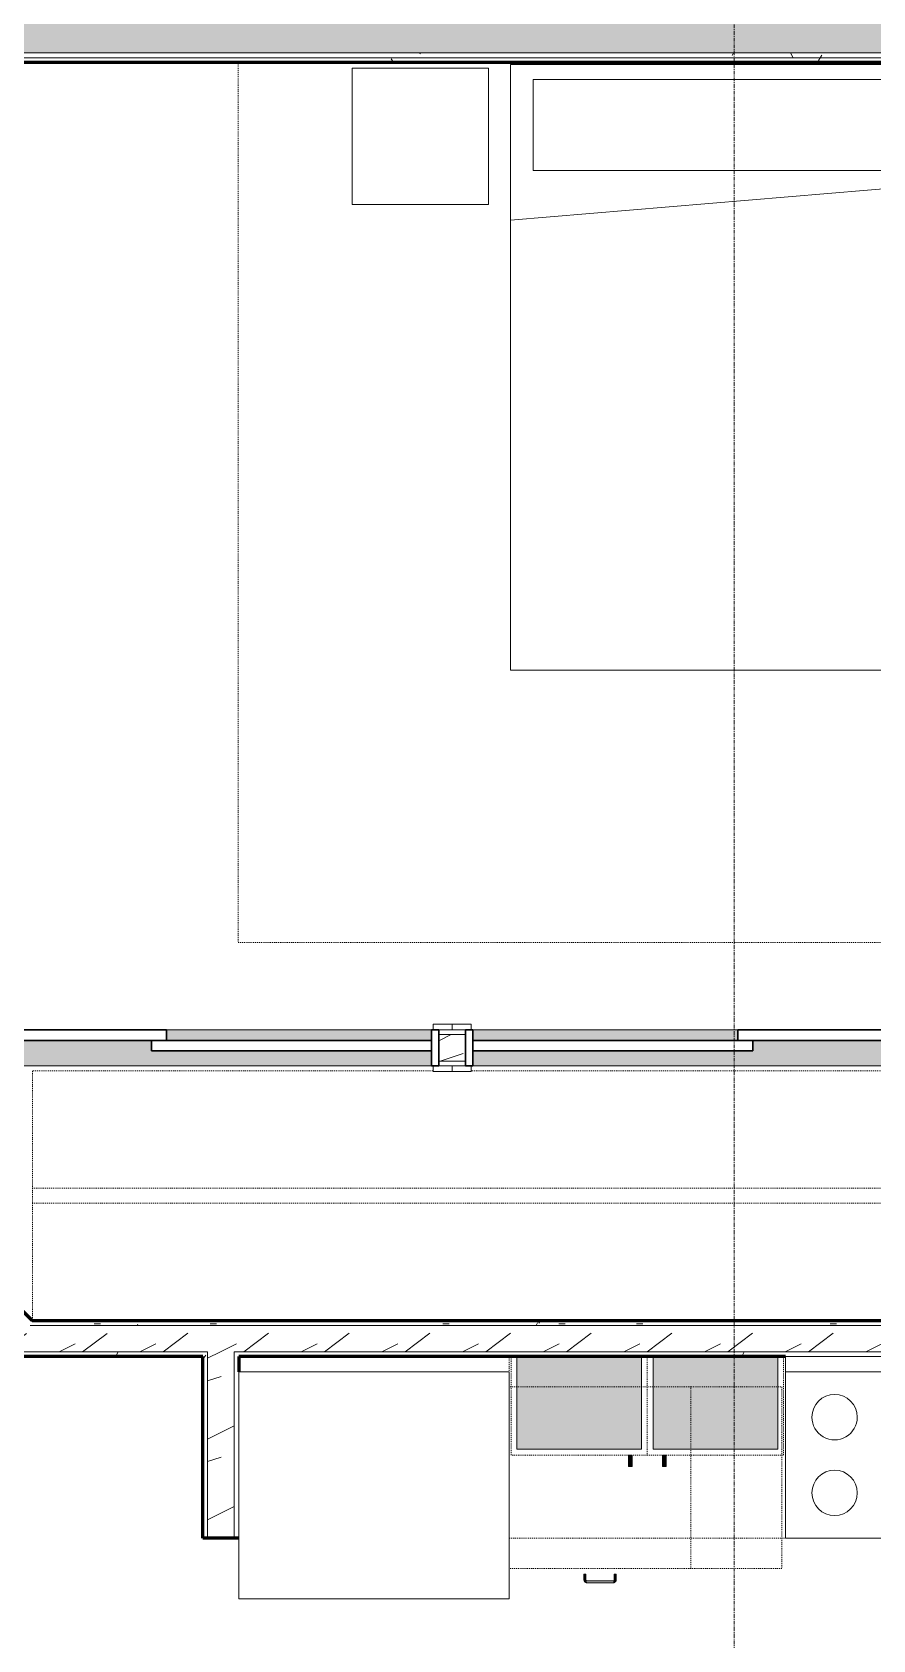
# Model space of a CAD drawing. Header units: inches. Extents: x -4169 to -1846, y 9706 to 12377.
# Drawn here: x -2266.1 to -2155, y 10203.4 to 10415.8 of the extents above; entities that cross this region are included whole.
import ezdxf

# ---------------------------------------------------------------- set-up
doc = ezdxf.new("R2010")
doc.units = ezdxf.units.IN
doc.header["$MEASUREMENT"] = 0
doc.linetypes.add('Dash', pattern=[0.25, 0.125, -0.125])
doc.linetypes.add('Grid Line 1_2_', pattern=[0.875, 0.5, -0.125, 0.125, -0.125])
for name, color, linetype, lineweight in [('0-1', 7, 'Continuous', 5), ('0-2', 7, 'Continuous', 18), ('A-DOOR-1', 250, 'Continuous', 9), ('A-DOOR-2', 90, 'Continuous', 30), ('A-DOOR-FRAM-1', 90, 'Continuous', 30), ('A-WALL', 113, 'Continuous', 18), ('A-WALL-1', 8, 'Continuous', 5), ('A-WALL-3', 50, 'Continuous', 60), ('A-WALL-4', 7, 'Continuous', 18), ('A-WALL-PATT-1', 250, 'Continuous', 9), ('A-WALL-PATT-2', 253, 'Continuous', 9), ('A-WALL-PATT-4', 111, 'Continuous', 9), ('I-FURN-1', 250, 'Continuous', 9), ('I-FURN-HDLN-1', 250, 'Dash', 9), ('I-WALL-3', 2, 'Continuous', 60), ('Q-CASE', 31, 'Continuous', 9), ('Q-CASE-1', 9, 'Continuous', 9), ('Q-CASE-3', 250, 'Continuous', 9), ('Q-CASE-4', 250, 'Dash', 9), ('Q-CASE-HDLN-1', 250, 'Dash', 9), ('Q-CASE-HDLN-2', 31, 'Continuous', 9), ('Q-SPCQ-1', 250, 'Continuous', 9), ('S-GRID-1', 1, 'Grid Line 1_2_', 9)]:
    doc.layers.add(name, color=color, linetype=linetype, lineweight=lineweight)
pattern_1 = [(0, (0, 0), (20.48, 5.12), [0.845, -14.515, 0.845, -14.515, -81.92]), (0, (0, 0), (20.48, 5.12), [-30.72, 0.845, -29.875, 0.845, -14.515, -35.84]), (0, (0, 0), (20.48, 5.12), [-76.8, 0.845, -9.395, 0.845, -24.755]), (120, (7.68, 2.56), (-14.67405, 15.1762003), [0.845, -14.515, 0.845, -14.515, -81.92]), (120, (7.68, 2.56), (-14.67405, 15.1762003), [-30.72, 0.845, -29.875, 0.845, -14.515, -35.84]), (120, (7.68, 2.56), (-14.67405, 15.1762003), [-76.8, 0.845, -9.395, 0.845, -24.755]), (240, (10.24, 12.8), (-5.80595, -20.2962003), [0.845, -14.515, 0.845, -14.515, -81.92]), (240, (10.24, 12.8), (-5.80595, -20.2962003), [-30.72, 0.845, -29.875, 0.845, -14.515, -35.84]), (240, (10.24, 12.8), (-5.80595, -20.2962003), [-76.8, 0.845, -9.395, 0.845, -24.755])]
pattern_2 = [(216.87, (4.265, 10.662), (31.9871619, 21.32545714), [5.331, -47.981]), (206.565, (10.662, 7.464), (-10.662476, -10.6620098), [11.921, -11.921]), (198.435, (10.662, 2.132), (-21.3244936, -10.6625869), [6.744, -26.974])]

# ---------------------------------------------------------------- blocks, each defined once
blk = doc.blocks.new('FOLDING_SLIDING CLOSET - 72_ x 80_-1372885-ENLARGED RCP - 2ND FLOOR PLAN')
at = {"layer": 'A-DOOR-1'}
for p, q in [((-38.75, 3.25), (-36.25, 3.25)), ((-38.75, 2.5), (-38.75, 3.25)), ((-36.25, 2.5), (-38.75, 2.5)), ((-36.25, 3.25), (-36.25, 2.5)), ((36.25, 3.25), (38.75, 3.25)), ((36.25, 2.5), (36.25, 3.25)), ((38.75, 2.5), (36.25, 2.5)), ((38.75, 3.25), (38.75, 2.5)), ((-38.75, -2.25), (-36.25, -2.25)), ((-38.75, -3), (-38.75, -2.25)), ((-36.25, -3), (-38.75, -3)), ((-36.25, -2.25), (-36.25, -3)), ((36.25, -2.25), (38.75, -2.25)), ((36.25, -3), (36.25, -2.25)), ((38.75, -3), (36.25, -3)), ((38.75, -2.25), (38.75, -3))]:
    blk.add_line(p, q, dxfattribs=at)
at = {"layer": 'A-DOOR-2'}
for p, q in [((-1, 0.5), (36, 0.5)), ((-1, -0.875), (-1, 0.5)), ((36, 0.5), (36, -0.875)), ((-36, -0.875), (1, -0.875)), ((-36, -2.25), (-36, -0.875)), ((36, -0.875), (-1, -0.875)), ((1, -0.875), (1, -2.25)), ((1, -2.25), (-36, -2.25))]:
    blk.add_line(p, q, dxfattribs=at)
at = {"layer": 'A-DOOR-FRAM-1'}
for p, q in [((-37, 2.5), (-36, 2.5)), ((-37, -2.25), (-37, 2.5)), ((-36, 2.5), (-36, -2.25)), ((36, 2.5), (37, 2.5)), ((36, -2.25), (36, 2.5)), ((37, 2.5), (37, -2.25)), ((-36, -2.25), (-37, -2.25)), ((37, -2.25), (36, -2.25))]:
    blk.add_line(p, q, dxfattribs=at)
blk = doc.blocks.new('OD_CW_Closet - OD_CW_Closet-2067908-ENLARGED RCP - 2ND FLOOR PLAN')
at = {"layer": 'Q-CASE-HDLN-1'}
for p, q in [((158.05, -9), (158.05, 24)), ((0.74, 22.35), (0.74, -7.65)), ((0.74, 8.5), (158.05, 8.5)), ((0.74, 6.5), (158.05, 6.5)), ((0.74, -9), (25.09, -9)), ((27.59, -9), (100.09, -9)), ((105.09, -9), (158.05, -9))]:
    blk.add_line(p, q, dxfattribs=at)
blk = doc.blocks.new('FOLDING_SLIDING CLOSET - 72_ x 80_-1372823-ENLARGED RCP - 2ND FLOOR PLAN')
at = {"layer": 'A-DOOR-1'}
for p, q in [((-36.25, 3), (-38.75, 3)), ((-38.75, 3), (-38.75, 2.25)), ((-38.75, 2.25), (-36.25, 2.25)), ((-36.25, 2.25), (-36.25, 3)), ((38.75, 3), (36.25, 3)), ((36.25, 3), (36.25, 2.25)), ((36.25, 2.25), (38.75, 2.25)), ((38.75, 2.25), (38.75, 3)), ((-36.25, -2.5), (-38.75, -2.5)), ((-38.75, -2.5), (-38.75, -3.25)), ((-38.75, -3.25), (-36.25, -3.25)), ((-36.25, -3.25), (-36.25, -2.5)), ((38.75, -2.5), (36.25, -2.5)), ((36.25, -2.5), (36.25, -3.25)), ((36.25, -3.25), (38.75, -3.25)), ((38.75, -3.25), (38.75, -2.5))]:
    blk.add_line(p, q, dxfattribs=at)
at = {"layer": 'A-DOOR-2'}
for p, q in [((1, 2.25), (-36, 2.25)), ((-36, 2.25), (-36, 0.875)), ((1, 0.875), (1, 2.25)), ((-36, 0.875), (1, 0.875)), ((36, 0.875), (-1, 0.875)), ((-1, 0.875), (-1, -0.5)), ((36, -0.5), (36, 0.875)), ((-1, -0.5), (36, -0.5))]:
    blk.add_line(p, q, dxfattribs=at)
at = {"layer": 'A-DOOR-FRAM-1'}
for p, q in [((-36, 2.25), (-37, 2.25)), ((-37, 2.25), (-37, -2.5)), ((-36, -2.5), (-36, 2.25)), ((36, 2.25), (36, -2.5)), ((37, 2.25), (36, 2.25)), ((37, -2.5), (37, 2.25)), ((-37, -2.5), (-36, -2.5)), ((36, -2.5), (37, -2.5))]:
    blk.add_line(p, q, dxfattribs=at)
blk = doc.blocks.new('Refrigerator_-_Side-by-Side_6047 - 36_ X 30_-1372843-ENLARGED RCP - 2ND FLOOR PLAN')
at = {"layer": 'Q-SPCQ-1'}
for p, q in [((-17.88, 15.58), (17.87, 15.58)), ((-17.88, -14.42), (-17.88, 15.58)), ((17.87, 15.58), (17.87, -14.42)), ((17.87, -14.42), (-17.88, -14.42))]:
    blk.add_line(p, q, dxfattribs=at)
blk = doc.blocks.new('Range - 24_ x 30_-2322588-ENLARGED RCP - 2ND FLOOR PLAN')
at = {"layer": 'Q-SPCQ-1'}
for p, q in [((0, 0), (30, 0)), ((0, -24), (0, 0)), ((30, 0), (30, -24)), ((0, -22), (30, -22)), ((30, -24), (0, -24))]:
    blk.add_line(p, q, dxfattribs=at)
for centre, radius, start, end in [((6.5, -6), 3.5, 360, 180), ((23.5, -6), 3, 0, 180), ((6.5, -6), 3.5, 180, 0), ((23.5, -6), 3, 180, 0), ((6.5, -16), 4.5, 0, 180), ((23.5, -16), 3, 360, 180), ((6.5, -16), 4.5, 180, 0), ((23.5, -16), 3, 180, 0)]:
    blk.add_arc(centre, radius, start, end, dxfattribs=at)
blk = doc.blocks.new('OD_CW_Countertop - OD_CW_Countertop-2375019-ENLARGED RCP - 2ND FLOOR PLAN')
at = {"layer": 'Q-CASE-HDLN-1'}
for p, q in [((0.74, 24), (0.74, 22)), ((0.74, 0), (37.24, 0)), ((67.24, 0), (112.71, 0)), ((124.21, 0), (126.96, 0))]:
    blk.add_line(p, q, dxfattribs=at)
blk = doc.blocks.new('Bed-Standard - King 78_ x 80_-1242963-ENLARGED RCP - 2ND FLOOR PLAN')
at = {"layer": 'I-FURN-1'}
for p, q in [((49.69, 38.2), (-28.31, 38.2)), ((-28.31, 38.2), (-28.31, -41.8)), ((-25.31, 36.2), (-25.31, 24.2)), ((-25.31, 36.2), (46.69, 36.2)), ((46.69, 36.2), (46.69, 24.2)), ((49.69, -41.8), (49.69, 38.2)), ((49.69, 24.2), (-28.31, 17.63)), ((-25.31, 24.2), (46.69, 24.2)), ((-28.31, -41.8), (49.69, -41.8))]:
    blk.add_line(p, q, dxfattribs=at)
at = {"layer": 'I-FURN-HDLN-1'}
for p, q in [((-64.31, 38.2), (-64.31, -77.8)), ((73.69, -77.8), (73.69, 38.2)), ((-64.31, -77.8), (73.69, -77.8))]:
    blk.add_line(p, q, dxfattribs=at)
blk = doc.blocks.new('Table-Night Stand - 18_ x 18_ x 24_-1352623-ENLARGED RCP - 2ND FLOOR PLAN')
at = {"layer": 'I-FURN-1'}
for p, q in [((18.15, 18), (0.15, 18)), ((0.15, 18), (0.15, 0)), ((18.15, 0), (18.15, 18)), ((0.15, 0), (18.15, 0))]:
    blk.add_line(p, q, dxfattribs=at)
blk = doc.blocks.new('Base Cabinet-Single Door - 12_-2208689-ENLARGED RCP - 2ND FLOOR PLAN')
at = {"layer": 'Q-CASE-4'}
for p, q in [((-5.26, -24), (-5.26, 0)), ((-5.26, 0), (6.74, 0)), ((6.74, 0), (6.74, -24)), ((6.74, -24), (-5.26, -24))]:
    blk.add_line(p, q, dxfattribs=at)
blk = doc.blocks.new('Drawer_Base_Cabinet_3_drawer_12205 - 24_-V84-ENLARGED RCP - 2ND FLOOR PLAN')
at = {"layer": 'Q-CASE'}
for points in [[(-1.2, -25.5), (-1.14, -25.5), (-1.15, -24.75), (-1.38, -24.75), (-1.37, -25.5), (-1.23, -25.5)], [(2.7, -25.5), (2.86, -25.5), (2.85, -24.75), (2.62, -24.75), (2.63, -25.5), (2.68, -25.5)], [(-1.01, -25.84), (-1.03, -25.64), (-1.2, -25.5), (-1.35, -25.5), (-1.31, -25.69), (-1.28, -25.77), (-1.12, -25.83)], [(2.24, -25.87), (2.49, -25.86), (2.49, -25.62), (-1.01, -25.64), (-1.01, -25.87)], [(2.49, -25.84), (2.64, -25.81), (2.76, -25.75), (2.82, -25.61), (2.8, -25.5), (2.65, -25.5), (2.49, -25.69), (2.49, -25.81)], [(2.49, -25.64), (2.6, -25.55), (2.62, -25.51), (2.5, -25.63)]]:
    blk.add_hatch(color=256, dxfattribs=at).paths.add_polyline_path(points, flags=0)
at = {"layer": 'Q-CASE-HDLN-1'}
for p, q in [((12.74, 0), (-11.26, 0)), ((-11.26, -24), (-11.26, 0)), ((12.74, -24), (12.74, 0)), ((12.74, -24), (-11.26, -24))]:
    blk.add_line(p, q, dxfattribs=at)
at = {"layer": 'Q-CASE-HDLN-2'}
for p, q in [((-1.39, -25.5), (-1.39, -24.75)), ((-1.39, -24.75), (-1.38, -24.75)), ((-1.14, -24.75), (-1.39, -24.75)), ((-1.39, -25.5), (-1.39, -24.75)), ((-1.39, -24.75), (-1.38, -24.75)), ((-1.38, -24.75), (-1.39, -24.75)), ((-1.39, -25.5), (-1.39, -24.75)), ((-1.39, -24.75), (-1.38, -24.75)), ((-1.38, -24.75), (-1.39, -24.75)), ((-1.14, -24.75), (-1.14, -25.5)), ((-1.14, -24.75), (-1.14, -24.75)), ((-1.14, -24.75), (-1.14, -25.5)), ((-1.14, -24.75), (-1.14, -24.75)), ((-1.14, -24.75), (-1.14, -24.75)), ((-1.14, -24.75), (-1.14, -25.5)), ((-1.14, -24.75), (-1.14, -24.75)), ((-1.14, -24.75), (-1.14, -24.75)), ((2.61, -25.5), (2.61, -24.75)), ((2.86, -24.75), (2.61, -24.75)), ((2.61, -24.75), (2.62, -24.75)), ((2.61, -25.5), (2.61, -24.75)), ((2.62, -24.75), (2.61, -24.75)), ((2.61, -24.75), (2.62, -24.75)), ((2.61, -25.5), (2.61, -24.75)), ((2.62, -24.75), (2.61, -24.75)), ((2.61, -24.75), (2.62, -24.75)), ((2.86, -24.75), (2.86, -25.5)), ((2.86, -24.75), (2.86, -24.75)), ((2.86, -24.75), (2.86, -25.5)), ((2.86, -24.75), (2.86, -24.75)), ((2.86, -24.75), (2.86, -24.75)), ((2.86, -24.75), (2.86, -25.5)), ((2.86, -24.75), (2.86, -24.75)), ((2.86, -24.75), (2.86, -24.75)), ((-1.01, -25.62), (2.49, -25.62)), ((2.49, -25.87), (-1.01, -25.87))]:
    blk.add_line(p, q, dxfattribs=at)
at = {"layer": 'Q-CASE-HDLN-2', "flags": 128}
for points in [[(-1.01, -25.87), (-1.03, -25.87), (-1.04, -25.87), (-1.06, -25.87), (-1.07, -25.87), (-1.09, -25.87), (-1.1, -25.86), (-1.12, -25.86), (-1.13, -25.86), (-1.14, -25.85), (-1.16, -25.85), (-1.17, -25.84), (-1.19, -25.83), (-1.2, -25.83), (-1.21, -25.82), (-1.22, -25.81), (-1.24, -25.8), (-1.25, -25.79), (-1.26, -25.78), (-1.27, -25.77), (-1.28, -25.76), (-1.29, -25.75), (-1.3, -25.74), (-1.31, -25.73), (-1.32, -25.72), (-1.33, -25.7), (-1.34, -25.69), (-1.34, -25.68), (-1.35, -25.66), (-1.36, -25.65), (-1.36, -25.64), (-1.37, -25.62), (-1.37, -25.61), (-1.38, -25.59), (-1.38, -25.58), (-1.38, -25.56), (-1.38, -25.55), (-1.39, -25.53), (-1.39, -25.52), (-1.39, -25.5), (-1.39, -25.5)], [(-1.29, -25.75), (-1.3, -25.74), (-1.31, -25.73), (-1.32, -25.72), (-1.33, -25.7), (-1.34, -25.69), (-1.34, -25.68), (-1.35, -25.66), (-1.36, -25.65), (-1.36, -25.64), (-1.37, -25.62), (-1.37, -25.61), (-1.38, -25.59), (-1.38, -25.58), (-1.38, -25.56), (-1.38, -25.55), (-1.39, -25.53), (-1.39, -25.52), (-1.39, -25.5), (-1.39, -25.5)], [(-1.29, -25.75), (-1.3, -25.74), (-1.31, -25.73), (-1.32, -25.72), (-1.33, -25.7), (-1.34, -25.69), (-1.34, -25.68), (-1.35, -25.66), (-1.36, -25.65), (-1.36, -25.64), (-1.37, -25.62), (-1.37, -25.61), (-1.38, -25.59), (-1.38, -25.58), (-1.38, -25.56), (-1.38, -25.55), (-1.39, -25.53), (-1.39, -25.52), (-1.39, -25.5), (-1.39, -25.5)], [(-1.01, -25.87), (-1.03, -25.87), (-1.04, -25.87), (-1.06, -25.87), (-1.07, -25.87), (-1.09, -25.87), (-1.1, -25.86), (-1.12, -25.86), (-1.13, -25.86), (-1.14, -25.85), (-1.16, -25.85), (-1.17, -25.84), (-1.19, -25.83), (-1.2, -25.83), (-1.21, -25.82), (-1.22, -25.81), (-1.24, -25.8), (-1.25, -25.79), (-1.26, -25.78), (-1.27, -25.77)], [(-1.01, -25.87), (-1.03, -25.87), (-1.04, -25.87), (-1.06, -25.87), (-1.07, -25.87), (-1.09, -25.87), (-1.1, -25.86), (-1.12, -25.86), (-1.13, -25.86), (-1.14, -25.85), (-1.16, -25.85), (-1.17, -25.84), (-1.19, -25.83), (-1.2, -25.83), (-1.21, -25.82), (-1.22, -25.81), (-1.24, -25.8), (-1.25, -25.79), (-1.26, -25.78), (-1.27, -25.77)], [(-1.14, -25.5), (-1.14, -25.5), (-1.14, -25.51), (-1.14, -25.51), (-1.14, -25.52), (-1.13, -25.52), (-1.13, -25.53), (-1.13, -25.53), (-1.13, -25.54), (-1.13, -25.54), (-1.13, -25.55), (-1.13, -25.55), (-1.12, -25.56), (-1.12, -25.56), (-1.12, -25.57), (-1.12, -25.57), (-1.11, -25.57), (-1.11, -25.58), (-1.11, -25.58), (-1.1, -25.59), (-1.1, -25.59), (-1.1, -25.59), (-1.09, -25.6), (-1.09, -25.6), (-1.08, -25.6), (-1.08, -25.61), (-1.08, -25.61), (-1.07, -25.61), (-1.07, -25.61), (-1.06, -25.61), (-1.06, -25.62), (-1.05, -25.62), (-1.05, -25.62), (-1.04, -25.62), (-1.04, -25.62), (-1.03, -25.62), (-1.03, -25.62), (-1.02, -25.62), (-1.02, -25.62), (-1.01, -25.62), (-1.01, -25.62)], [(-1.14, -25.5), (-1.14, -25.5), (-1.14, -25.51)], [(-1.14, -25.5), (-1.14, -25.5), (-1.14, -25.51)], [(-1.02, -25.62), (-1.02, -25.62), (-1.01, -25.62)], [(-1.02, -25.62), (-1.02, -25.62), (-1.01, -25.62)], [(2.86, -25.5), (2.86, -25.51), (2.86, -25.53), (2.86, -25.54), (2.86, -25.56), (2.86, -25.57), (2.85, -25.59), (2.85, -25.6), (2.84, -25.62), (2.84, -25.63), (2.83, -25.65), (2.83, -25.66), (2.82, -25.67), (2.81, -25.69), (2.81, -25.7), (2.8, -25.71), (2.79, -25.72), (2.78, -25.74), (2.77, -25.75), (2.76, -25.76), (2.75, -25.77), (2.74, -25.78), (2.73, -25.79), (2.71, -25.8), (2.7, -25.81), (2.69, -25.82), (2.68, -25.82), (2.66, -25.83), (2.65, -25.84), (2.64, -25.84), (2.62, -25.85), (2.61, -25.85), (2.6, -25.86), (2.58, -25.86), (2.57, -25.87), (2.55, -25.87), (2.54, -25.87), (2.52, -25.87), (2.51, -25.87), (2.49, -25.87), (2.49, -25.87)], [(2.49, -25.62), (2.49, -25.62), (2.5, -25.62), (2.5, -25.62), (2.51, -25.62), (2.51, -25.62), (2.52, -25.62), (2.52, -25.62), (2.53, -25.62), (2.53, -25.62), (2.54, -25.62), (2.54, -25.61), (2.55, -25.61), (2.55, -25.61), (2.55, -25.61), (2.56, -25.6), (2.56, -25.6), (2.57, -25.6), (2.57, -25.59), (2.57, -25.59), (2.58, -25.59), (2.58, -25.58), (2.58, -25.58), (2.59, -25.58), (2.59, -25.57), (2.59, -25.57), (2.6, -25.56), (2.6, -25.56), (2.6, -25.55), (2.6, -25.55), (2.6, -25.55), (2.61, -25.54), (2.61, -25.54), (2.61, -25.53), (2.61, -25.53), (2.61, -25.52), (2.61, -25.52), (2.61, -25.51), (2.61, -25.51), (2.61, -25.5), (2.61, -25.5)], [(2.49, -25.62), (2.49, -25.62), (2.5, -25.62)], [(2.49, -25.62), (2.49, -25.62), (2.5, -25.62)], [(2.74, -25.78), (2.73, -25.79), (2.71, -25.8), (2.7, -25.81), (2.69, -25.82), (2.68, -25.82), (2.66, -25.83), (2.65, -25.84), (2.64, -25.84), (2.62, -25.85), (2.61, -25.85), (2.6, -25.86), (2.58, -25.86), (2.57, -25.87), (2.55, -25.87), (2.54, -25.87), (2.52, -25.87), (2.51, -25.87), (2.49, -25.87), (2.49, -25.87)], [(2.74, -25.78), (2.73, -25.79), (2.71, -25.8), (2.7, -25.81), (2.69, -25.82), (2.68, -25.82), (2.66, -25.83), (2.65, -25.84), (2.64, -25.84), (2.62, -25.85), (2.61, -25.85), (2.6, -25.86), (2.58, -25.86), (2.57, -25.87), (2.55, -25.87), (2.54, -25.87), (2.52, -25.87), (2.51, -25.87), (2.49, -25.87), (2.49, -25.87)], [(2.61, -25.51), (2.61, -25.51), (2.61, -25.5), (2.61, -25.5)], [(2.61, -25.51), (2.61, -25.51), (2.61, -25.5), (2.61, -25.5)], [(2.86, -25.5), (2.86, -25.51), (2.86, -25.53), (2.86, -25.54), (2.86, -25.56), (2.86, -25.57), (2.85, -25.59), (2.85, -25.6), (2.84, -25.62), (2.84, -25.63), (2.83, -25.65), (2.83, -25.66), (2.82, -25.67), (2.81, -25.69), (2.81, -25.7), (2.8, -25.71), (2.79, -25.72), (2.78, -25.74), (2.77, -25.75), (2.76, -25.76)], [(2.86, -25.5), (2.86, -25.51), (2.86, -25.53), (2.86, -25.54), (2.86, -25.56), (2.86, -25.57), (2.85, -25.59), (2.85, -25.6), (2.84, -25.62), (2.84, -25.63), (2.83, -25.65), (2.83, -25.66), (2.82, -25.67), (2.81, -25.69), (2.81, -25.7), (2.8, -25.71), (2.79, -25.72), (2.78, -25.74), (2.77, -25.75), (2.76, -25.76)]]:
    blk.add_lwpolyline(points, dxfattribs=at)
blk = doc.blocks.new('300 Series Wall Hung Cabinet_301 - 18_-V31-ENLARGED RCP - 2ND FLOOR PLAN')
at = {"layer": 'Q-CASE-1'}
for points in [[(-7.75, -12.44), (8.25, -12.44), (8.25, -0.19), (-8.25, -0.19), (-8.25, -12.44)], [(-6.51, -14.69), (-6.51, -13.19), (-7, -13.19), (-7, -14.69)]]:
    blk.add_hatch(color=256, dxfattribs=at).paths.add_polyline_path(points, flags=0)
at = {"layer": 'Q-CASE-3'}
for p, q in [((-8.25, -12.44), (-8.25, -0.19)), ((8.25, -0.19), (8.25, -12.44)), ((8.25, -12.44), (-8.25, -12.44)), ((-6.51, -13.19), (-7, -13.19)), ((-7, -13.19), (-7, -14.69)), ((-7, -14.69), (-6.51, -14.69)), ((-6.51, -14.69), (-6.51, -13.19))]:
    blk.add_line(p, q, dxfattribs=at)
at = {"layer": 'Q-CASE-4'}
for p, q in [((-9, -0.19), (-9, -13.19)), ((9, -13.19), (9, -0.19)), ((-9, -13.19), (9, -13.19))]:
    blk.add_line(p, q, dxfattribs=at)
blk = doc.blocks.new('300 Series Wall Hung Cabinet_301 - 18_-V32-ENLARGED RCP - 2ND FLOOR PLAN')
at = {"layer": 'Q-CASE-1'}
for points in [[(-7, 14.69), (-7, 13.19), (-6.51, 13.19), (-6.51, 14.69)], [(-8.25, 12.44), (-8.25, 0.19), (8.25, 0.19), (8.25, 12.44)]]:
    blk.add_hatch(color=256, dxfattribs=at).paths.add_polyline_path(points, flags=0)
at = {"layer": 'Q-CASE-3'}
for p, q in [((-6.51, 14.69), (-7, 14.69)), ((-7, 14.69), (-7, 13.19)), ((-7, 13.19), (-6.51, 13.19)), ((-6.51, 13.19), (-6.51, 14.69)), ((-8.25, 0.19), (-8.25, 12.44)), ((-8.25, 12.44), (8.25, 12.44)), ((8.25, 12.44), (8.25, 0.19))]:
    blk.add_line(p, q, dxfattribs=at)
at = {"layer": 'Q-CASE-4'}
for p, q in [((-9, 0.19), (-9, 13.19)), ((-9, 13.19), (9, 13.19)), ((9, 13.19), (9, 0.19))]:
    blk.add_line(p, q, dxfattribs=at)
blk = doc.blocks.new('CTR - 1st Phase - Unit Layouts_rvt-1-ENLARGED RCP - 2ND FLOOR PLAN')
at = {"layer": 'A-WALL-1'}
h = blk.add_hatch(color=256, dxfattribs=at)
h.paths.add_polyline_path([(-2248.32, 10279.22), (-2213.32, 10279.22), (-2213.32, 10281.22), (-2250.32, 10281.22), (-2250.32, 10282.6), (-2285.32, 10282.6), (-2285.32, 10279.22), (-2248.61, 10279.22)], flags=0)
h.paths.add_polyline_path([(-2213.32, 10282.6), (-2213.32, 10283.97), (-2248.32, 10283.97), (-2248.32, 10282.6)], flags=0)
h = blk.add_hatch(color=256, dxfattribs=at)
h.paths.add_polyline_path([(-2181.08, 10279.22), (-2135.82, 10279.22), (-2135.82, 10282.6), (-2170.82, 10282.6), (-2170.82, 10281.22), (-2207.82, 10281.22), (-2207.82, 10279.22), (-2202.86, 10279.22)], flags=0)
h.paths.add_polyline_path([(-2202.86, 10282.6), (-2172.82, 10282.6), (-2172.82, 10283.97), (-2207.82, 10283.97), (-2207.82, 10282.6)], flags=0)
at = {"layer": 'A-WALL-PATT-1'}
h = blk.add_hatch(dxfattribs=at)
h.set_pattern_fill('FP_1', color=256, style=0, pattern_type=2)
h.set_pattern_definition(pattern_1)
h.paths.add_polyline_path([(-2134.82, 10283.35), (-2076.8, 10283.36), (-2076.8, 10283.97), (-2134.82, 10283.97)], flags=0)
h.paths.add_polyline_path([(-2210.57, 10283.35), (-2208.82, 10283.35), (-2208.82, 10283.97), (-2212.32, 10283.97), (-2212.32, 10283.35)], flags=0)
h.paths.add_polyline_path([(-2303.86, 10283.35), (-2286.32, 10283.35), (-2286.32, 10283.97), (-2304.48, 10283.97)], flags=0)
h = blk.add_hatch(dxfattribs=at)
h.set_pattern_fill('FP_1', color=256, style=0, pattern_type=2)
h.set_pattern_definition(pattern_1)
h.paths.add_polyline_path([(-2076.8, 10279.22), (-2076.8, 10279.85), (-2104.6, 10279.85), (-2104.6, 10279.22), (-2079.78, 10279.22)], flags=0)
h.paths.add_polyline_path([(-2124.86, 10279.22), (-2108.1, 10279.22), (-2108.1, 10279.85), (-2134.82, 10279.85), (-2134.82, 10279.22), (-2133.07, 10279.22)], flags=0)
h.paths.add_polyline_path([(-2208.82, 10279.22), (-2208.82, 10279.85), (-2212.32, 10279.85), (-2212.32, 10279.22), (-2210.57, 10279.22)], flags=0)
h.paths.add_polyline_path([(-2286.32, 10279.22), (-2286.32, 10279.85), (-2300.36, 10279.85), (-2299.73, 10279.22), (-2287.22, 10279.22)], flags=0)
h = blk.add_hatch(dxfattribs=at)
h.set_pattern_fill('FP_1', color=256, style=0, pattern_type=2)
h.set_pattern_definition(pattern_1)
h.paths.add_polyline_path([(-2104.6, 10244.95), (-2076.8, 10244.96), (-2076.8, 10245.57), (-2104.6, 10245.57)], flags=0)
h.paths.add_polyline_path([(-2248.61, 10244.95), (-2108.1, 10244.95), (-2108.1, 10245.57), (-2266.97, 10245.57), (-2266.34, 10244.95), (-2266.08, 10244.95)], flags=0)
h = blk.add_hatch(dxfattribs=at)
h.set_pattern_fill('FP_1', color=256, style=0, pattern_type=2)
h.set_pattern_definition(pattern_1)
h.paths.add_polyline_path([(-2113.55, 10240.82), (-2076.17, 10240.82), (-2076.17, 10241.45), (-2239.4, 10241.45), (-2239.4, 10240.82), (-2115.03, 10240.82)], flags=0)
h.paths.add_polyline_path([(-2248.61, 10240.82), (-2242.9, 10240.82), (-2242.9, 10241.45), (-2268.68, 10241.45), (-2268.05, 10240.82), (-2266.08, 10240.82)], flags=0)
h = blk.add_hatch(dxfattribs=at)
h.set_pattern_fill('FP_1', color=256, style=0, pattern_type=2)
h.set_pattern_definition(pattern_1)
h.paths.add_polyline_path([(-2242.9, 10216.82), (-2242.9, 10240.82), (-2243.53, 10240.82), (-2243.53, 10216.82)], flags=0)
at = {"layer": 'A-WALL-PATT-2'}
h = blk.add_hatch(dxfattribs=at)
h.set_pattern_fill('FP_2', color=256, style=0, pattern_type=2)
h.set_pattern_definition(pattern_2)
h.paths.add_polyline_path([(-2104.6, 10279.85), (-2076.17, 10279.85), (-2076.17, 10283.35), (-2134.82, 10283.35), (-2134.82, 10279.85), (-2108.1, 10279.85)], flags=0)
h.paths.add_polyline_path([(-2208.82, 10279.85), (-2208.82, 10283.35), (-2212.32, 10283.35), (-2212.32, 10279.85)], flags=0)
h.paths.add_polyline_path([(-2301.24, 10279.85), (-2286.32, 10279.85), (-2286.32, 10283.35), (-2304.74, 10283.35), (-2303.86, 10282.46)], flags=0)
h = blk.add_hatch(dxfattribs=at)
h.set_pattern_fill('FP_2', color=256, style=0, pattern_type=2)
h.set_pattern_definition(pattern_2)
h.paths.add_polyline_path([(-2076.17, 10241.45), (-2076.17, 10244.95), (-2271.29, 10244.95), (-2267.79, 10241.45), (-2079.78, 10241.45)], flags=0)
h = blk.add_hatch(dxfattribs=at)
h.set_pattern_fill('FP_2', color=256, style=0, pattern_type=2)
h.set_pattern_definition(pattern_2)
h.paths.add_polyline_path([(-2239.4, 10216.82), (-2239.4, 10241.45), (-2242.9, 10241.45), (-2242.9, 10216.82)], flags=0)
at = {"layer": 'A-WALL-3'}
for p, q in [((-2299.73, 10279.22), (-2266.08, 10245.57)), ((-2266.08, 10245.57), (-2108.72, 10245.57)), ((-2243.53, 10240.82), (-2268.05, 10240.82)), ((-2243.53, 10216.82), (-2243.53, 10240.82)), ((-2166.53, 10240.82), (-2238.78, 10240.82)), ((-2238.78, 10240.82), (-2238.78, 10238.82)), ((-2238.78, 10216.82), (-2243.53, 10216.82))]:
    blk.add_line(p, q, dxfattribs=at)
at = {"layer": 'A-WALL-4'}
for p, q in [((-2213.32, 10283.97), (-2248.32, 10283.97)), ((-2172.82, 10283.97), (-2207.82, 10283.97)), ((-2208.82, 10283.35), (-2212.32, 10283.35)), ((-2208.82, 10279.85), (-2212.32, 10279.85)), ((-2285.32, 10279.22), (-2213.32, 10279.22)), ((-2207.82, 10279.22), (-2135.82, 10279.22)), ((-2108.1, 10244.95), (-2266.34, 10244.95)), ((-2242.9, 10241.45), (-2267.79, 10241.45)), ((-2242.9, 10241.45), (-2242.9, 10240.82)), ((-2076.17, 10241.45), (-2239.4, 10241.45)), ((-2239.4, 10241.45), (-2239.4, 10240.82)), ((-2242.9, 10240.82), (-2242.9, 10216.82)), ((-2239.4, 10240.82), (-2239.4, 10216.82))]:
    blk.add_line(p, q, dxfattribs=at)
at = {"layer": '0-2'}
for name, p in [('Bed-Standard - King 78_ x 80_-1242963-ENLARGED RCP - 2ND FLOOR PLAN', (-2174.55, 10373.32)), ('Table-Night Stand - 18_ x 18_ x 24_-1352623-ENLARGED RCP - 2ND FLOOR PLAN', (-2223.94, 10393.02)), ('FOLDING_SLIDING CLOSET - 72_ x 80_-1372823-ENLARGED RCP - 2ND FLOOR PLAN', (-2249.32, 10281.72)), ('OD_CW_Countertop - OD_CW_Countertop-2375019-ENLARGED RCP - 2ND FLOOR PLAN', (-2203.76, 10216.82)), ('300 Series Wall Hung Cabinet_301 - 18_-V31-ENLARGED RCP - 2ND FLOOR PLAN', (-2175.78, 10241.01)), ('Drawer_Base_Cabinet_3_drawer_12205 - 24_-V84-ENLARGED RCP - 2ND FLOOR PLAN', (-2191.76, 10236.82)), ('Base Cabinet-Single Door - 12_-2208689-ENLARGED RCP - 2ND FLOOR PLAN', (-2173.76, 10236.82))]:
    blk.add_blockref(name, p, dxfattribs=at)
at = {"layer": '0-2', "rotation": 180}
for name, p in [('FOLDING_SLIDING CLOSET - 72_ x 80_-1372885-ENLARGED RCP - 2ND FLOOR PLAN', (-2171.82, 10281.72)), ('OD_CW_Closet - OD_CW_Closet-2067908-ENLARGED RCP - 2ND FLOOR PLAN', (-2107.99, 10269.57)), ('300 Series Wall Hung Cabinet_301 - 18_-V32-ENLARGED RCP - 2ND FLOOR PLAN', (-2193.78, 10241.01)), ('Range - 24_ x 30_-2322588-ENLARGED RCP - 2ND FLOOR PLAN', (-2136.53, 10216.82)), ('Refrigerator_-_Side-by-Side_6047 - 36_ X 30_-1372843-ENLARGED RCP - 2ND FLOOR PLAN', (-2220.9, 10224.4))]:
    blk.add_blockref(name, p, dxfattribs=at)
blk = doc.blocks.new('CTR - 1st Phase - Shell_rvt-1-ENLARGED RCP - 2ND FLOOR PLAN')
at = {"layer": 'S-GRID-1'}
blk.add_line((-2173.32, 9836.18), (-2173.32, 12344.54), dxfattribs=at)

msp = doc.modelspace()

# ---------------------------------------------------------------- hatches: boundary and pattern name
at = {"layer": 'A-WALL-PATT-4'}
h = msp.add_hatch(dxfattribs=at)
h.set_pattern_fill('FP_4', color=256, style=0, pattern_type=2)
h.set_pattern_definition([(161.57, (0.32, 0.32), (-2.560496185, -0.000537386), [0, -18.214, 2.022, 0]), (18.43, (-0.32, 0.32), (-2.560496185, 0.000537386), [0, -18.214, 2.022, 0]), (108.43, (0.32, 0.32), (1.27922091, -6.400876726), [6.07, -14.166]), (71.57, (-0.32, 0.32), (1.27922091, 6.400876726), [6.07, -14.166])])
h.paths.add_polyline_path([(-2435.06, 10413.04), (-2076.17, 10413.04), (-2076.17, 10418.54), (-2436.04, 10418.54), (-2435.51, 10417.05), (-2437, 10418.54), (-2437.81, 10418.54), (-2435.06, 10415.79), (-2437.81, 10413.04), (-2437, 10413.04), (-2435.51, 10414.53), (-2436.04, 10413.04)], flags=0)
h = msp.add_hatch(dxfattribs=at)
h.set_pattern_fill('FP_1', color=256, style=0, pattern_type=2)
h.set_pattern_definition(pattern_1)
h.paths.add_polyline_path([(-2298.22, 10411.79), (-2076.17, 10411.79), (-2076.17, 10412.41), (-2436.67, 10412.41), (-2437.29, 10411.79), (-2316.14, 10411.79)], flags=0)
h = msp.add_hatch(dxfattribs=at)
h.set_pattern_fill('FP_1', color=256, style=0, pattern_type=2)
h.set_pattern_definition(pattern_1)
h.paths.add_polyline_path([(-2076.17, 10412.41), (-2076.17, 10413.04), (-2436.04, 10413.04), (-2436.67, 10412.41), (-2079.78, 10412.41)], flags=0)

# ---------------------------------------------------------------- linework, layer by layer
at = {"layer": 'A-WALL'}
for p, q in [((-2437.81, 10413.04), (-2076.17, 10413.04)), ((-2437.55, 10412.41), (-2076.17, 10412.41))]:
    msp.add_line(p, q, dxfattribs=at)
at = {"layer": 'I-WALL-3'}
msp.add_line((-2076.17, 10411.79), (-2278.27, 10411.79), dxfattribs=at)

# ---------------------------------------------------------------- block references
at = {"layer": '0-1'}
for name in ['CTR - 1st Phase - Shell_rvt-1-ENLARGED RCP - 2ND FLOOR PLAN', 'CTR - 1st Phase - Unit Layouts_rvt-1-ENLARGED RCP - 2ND FLOOR PLAN']:
    msp.add_blockref(name, (0, 0), dxfattribs=at)

doc.saveas('drawing.dxf')
